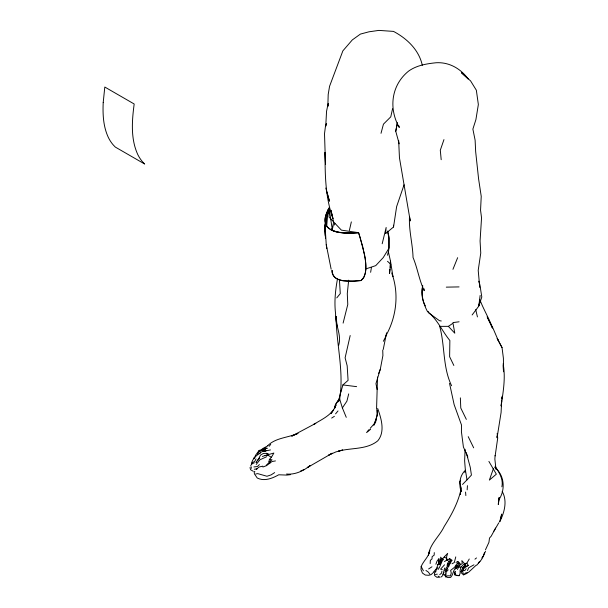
<?xml version="1.0" encoding="UTF-8"?>
<svg xmlns="http://www.w3.org/2000/svg" width="608" height="608" viewBox="0 0 608 608"><rect width="100%" height="100%" fill="white"/><g stroke="black" fill="none" stroke-linecap="round" stroke-linejoin="round"><path stroke-width="0.91" d="M325.029 225.629L326.245 244.621L331.14 269.177M328.229 209.707L329.072 208.134L329.042 217.048L341.369 230.128L358.583 232.682L362.702 246.574L365.134 258.195A66.158 18.004 64.7 0 1 365.879 267.55C365.78 272.179 365.02 277.537 361.068 280.531M346.264 417.331L342.372 407.9L339.652 399.03C344.174 371.435 336.277 343.961 336.057 316.327M377.53 377.006L376.557 409.222M385.457 230.911L385.594 233.616L393.543 226.982L393.566 225.18M251.689 464.231L251.408 464.52C251.644 459.64 256.363 454.982 260.551 452.998M332.044 270.507C332.948 284.05 351.667 281.2 361.015 280.562L363.789 277.385L365.324 273.03M325.067 223.516L325.006 227.415L324.991 225.256M457.383 569.468L459.853 565.03L459.899 563.32L457.801 561.465L456 562.423M444.486 561.602L446.47 560.28L446.705 556.312L447.663 553.386L442.13 559.102L440.861 561.701L438.619 563.312L436.293 568.814L433.884 571.649M434.272 552.604L434.173 555.157L432.106 556.677L432.03 558.896L430.327 560.371L430.175 563.57M459.899 563.32L456.768 563.745L456.388 565.957L455.407 567.53L456.494 567.454L458.234 565.083L457.801 561.465M465.097 449.266L464.626 460.826L465.318 469.536L467.005 479.856L462.528 484.454M442.13 559.102L440.633 557.133L440.739 559.459L438.664 558.957L438.619 563.312L440.086 563.92M478.96 303.954L478.868 305.832L481.81 297.008L479.894 284.795L478.716 281.2M332.029 270.347C331.611 274.003 333.86 277.575 337.227 278.973M480.138 295.427L478.77 306.151L472.12 314.974M465.378 470.25C459.488 475.768 458.728 484.325 461.122 491.629L460.628 486.848L460.378 494.479L460.864 489.987C457.976 502.953 451.379 515.128 444.266 526.361C439.554 536.347 429.871 543.864 428.374 555.256L429.818 550.544C428.8 556.898 423.457 560.834 421.169 566.519L420.994 569.552L422.438 573.063L425.311 575.046L428.807 575.282L431.072 574.621L434.013 571.961M348.673 280.189L347.29 293.596L347.776 304.486L343.11 323.114M467.157 489.85L467.43 485.67M495.11 455.407L494.866 459.116L495.999 469.399M270.271 462.262L270.355 461.084L272.103 459.838L269.412 459.39L269.017 461.457L269.944 463.015L270.271 462.262L269.017 461.457M375.858 419.398L375.668 422.172L370.234 428.26M389.872 269.139L389.523 273.562L390.731 264.199L387.501 261.296M390.009 267.368L390.503 261.174L388.39 251.834M501.881 486.818C503.546 479.18 499.198 472.325 495.072 466.268M385.594 233.616L386.148 227.476L382.189 243.755M501.676 400.908L501.083 412.543L497.07 437.768L496.964 435.936M501.874 399.053L502.17 396.272M501.684 400.649L501.098 405.984C503.15 392.099 505.765 377.766 503.12 363.804M501.881 398.863L502.079 397.085M495.163 455.894L497.701 438.102L497.169 433.382M393.543 226.982L396.629 206.606L404.069 184.786M325.728 124.237L324.512 133.676L325.508 164.532L325.052 152.532M498.978 497.534L498.279 504.465L499.404 497.732L498.636 500.103C505.643 490.177 504.701 475.106 494.661 467.423M335.023 407.276L335.403 404.556L339.37 398.643M337.463 278.981C335.35 290.533 334.134 302.229 335.616 313.956C334.962 324.786 342.046 335.016 338.58 345.625M422.697 285.859C421.215 292.608 421.846 299.911 425.387 305.938M441.91 571.125L441.606 573.078L439.69 574.682M370.637 272.316L371.427 267.444M328.297 103.732L327.841 106.408L328.198 94.46L329.566 86.283L342.859 50.874L352.313 39.915L360.415 34.086L368.98 31.806L378.868 30.4L393.498 31.396C407.01 38.547 418.973 49.902 422.309 65.292M449.502 558.494L451.949 560.242L448.681 561.511L447.86 563.213L449.563 563.973L450.384 561.093L449.502 558.494L447.807 560.302L446.47 560.28M399.198 143.822L395.747 131.26L397.358 122.596M377.15 389.584L375.942 383.625L380.289 369.299L382.911 355.536L382.736 350.132M444.623 568.039L442.814 575.548L441.013 577.068M383.23 349.509L386.582 332.796M422.72 285.783C420.858 294.561 423.335 303.84 427.523 311.638C437.365 319.162 442.054 331.102 449.867 340.503L449.624 356.721L453.849 365.476M332.226 229.026L333.632 222.102L330.95 210.224L332.994 218.629C325.288 197.296 325.022 174.823 325.06 152.464M328.062 103.93L326.549 111.325L325.751 126.137L326.61 123.515M395.747 131.26L397.343 123.515M435.738 571.923L436.202 569.772L437.866 567.614M500.703 518.73L501.714 514.072L499.654 521.93C504.336 512.757 507.642 501.03 502.193 491.424M340.814 391.088L338.474 401.744L339.735 399.198M392.57 108.718L390.777 116.842L383.443 124.154L381.011 133.319M258.871 451.691L259.16 450.422L267.17 448.233L263.75 449.031L258.871 451.691L257.61 454.13M349.364 230.447L351.34 221.882M387.516 255.261L388.808 249.865L388.976 238.26L387.539 231.245M350.185 335.532L345.108 357.823L347.176 365.818L348.072 380.38L342.904 384.925L340.761 392.563M348.703 393.893L346.902 401.166L342.372 407.9M270.355 461.084L266.243 465.378M334.461 408.447L335.456 404.905L339.72 398.202M332.287 229.512L329.072 208.134L327.043 216.828L326.61 225.849M375.79 420.622L377.454 413.79L377.089 409.914L377.089 415.674L373.867 425.205L375.79 420.622L374.589 423.685M455.597 571.3L455.042 573.169L455.491 574.978L459.139 575.692L460.119 573.397L460.112 570.122L461.092 567.006L464.444 563.616L466.822 563.206L469.262 558.995M455.772 556.898L454.305 562.514L452.018 563.776M445.459 573.884L444.782 575.008L445.824 577.022L446.12 572.052L448.202 569.84M444.98 570.54L446.606 567.021M328.624 228.289C322.316 223.068 325.516 213.978 329.072 208.134L326.982 217.292L326.625 226.252M484.546 552.391L483.345 555.887L481.87 557.939M443.962 139.604L440.298 150.206L441.195 159.699M493.438 468.563L489.356 480.115L496.333 474.172L488.9 461.419M451.949 560.242L446.53 569.924M435.89 564.239L436.977 561.214L438.664 558.957M448.932 564.718L447.123 565.151L447.86 563.213L449.426 564.384L447.237 566.42L448.902 566.223M485.465 549.822L488.946 542.29L489.493 538.072L491.18 536.195L495.611 528.086M334.522 408.698L336.042 404.875C332.447 414.945 322.179 419.087 313.819 424.346L315.788 423.32L291.718 436.149L297.859 433.504M378.579 373.555L380.289 369.299M452.945 269.329L457.649 257.678M461.974 570L461.145 572.052L461.829 573.443L463.608 574.856L467.294 573.245M467.484 570.562L468.654 567.758L473.951 564.824M485.496 551.258C483.656 555.362 482.114 560.173 478.329 562.909L479.872 561.465L476.87 565.098M385.502 336.429C396.492 317.346 399.342 293.732 391.712 272.946M256.006 458.88L254.714 461.548L252.472 462.43L251.408 464.52M435.267 571.695L434.5 573.291L434.606 575.525L436.856 577.266L439.972 577.197L438.11 576.156M257.625 460.864L260.475 455.149L263.37 453.431L266.798 453.348L268.523 454.001L266.547 455.65L265.065 455.552L262.39 456.471M328.092 209.973L325.348 217.497L325.447 223.524M329.072 208.134C326.435 213.096 323.684 219.093 325.88 224.724M455.795 565.06L454.738 567.12L450.627 570.403L451.28 573.086L450.353 575.905L447.739 575.791L445.527 576.597L444.912 574.537M383.344 341.293L385.86 336.406M493.947 531.103L498.78 522.819M460.636 480.252L459.815 481.832L461.221 489.204M464.778 472.348L465.606 470.767M455.491 574.978L454.548 574.758L455.149 573.61M461.077 571.619L463.038 567.249L464.535 565.919L465.15 564.315L466.822 563.206L468.327 565.425L464.056 568.237L462.468 570.996L463.608 574.856L465.713 572.911L468.525 572.31L476.292 565.106M331.717 229.201L333.078 226.822M333.99 225.241L334.894 223.66M440.724 563.411L440.542 561.792L438.588 560.819L440.861 561.701L440.207 560.378L440.739 559.459M269.412 459.39L271.381 457.322L273.866 453.044L265.065 455.552M442.905 574.484L443.65 573.238M438.125 569.468C440.77 566.352 440.785 561.936 443.665 559.056M447.572 568.184L444.934 572.348M466.192 568.647L464.968 570.388L462.468 570.996M250.709 465.568L252.138 463.691L254.364 462.848M333.632 410.05L330.752 413.676L332.432 411.631M269.169 446.287L270.704 444.364M336.764 297.882L340.29 293.596L339.408 279.346M256.204 464.436L259.943 459.792L266.54 456.798M335.555 413.873L338.002 410.94M259.16 450.422L255.542 455.286L254.676 457.649L253.924 457.763L254.205 458.774M260.482 451.052L262.451 448.704L267.847 445.824M367.217 431.642L369.026 429.613M455.362 569.096L457.368 566.899M467.005 479.856L471.42 475.106L470.265 467.332L466.313 452.724M263.636 449.776L265.187 448.149L266.821 448.187M267.763 445.672C275.591 437.676 288.093 437.806 297.912 433.352M256.432 462.224L256.021 462.62L257.572 459.998L259.768 458.105M259.403 464.58L257.382 466.534L253.893 466.936M456.502 566.945C453.013 569.445 453.591 574.324 450.695 577.38L448.05 577.6L445.527 576.597M256.226 469.437L259.092 466.982L262.785 466.154M444.547 564.786L440.564 569.172L442.29 569.529M366.548 432.615L370.622 429.233M474.954 559.178L476.505 557.931M463.486 569.172C461.1 566.496 466.997 566.322 468.327 565.425M448.377 326.359L452.99 323.22L454.792 333.207L448.377 326.359L439.69 326.359C445.071 345.876 442.586 367.118 451.6 385.753M274.656 472.598L271.122 474.886L266.965 476.262L257.708 473.617L255.71 474.004M331.664 418.076L334.392 416.313M428.61 568.959L431.961 566.785M459.853 565.03L462.278 563.646L461.829 560.614L465.15 564.315L465.705 566.314L464.535 565.919L463.516 568.488L462.749 567.804M259.897 452.861L262.223 451.622L270.492 449.928M456.388 565.957L458.234 565.083M266.547 455.65L267.778 455.08L271.381 457.322M300.443 471.139L303.818 469.672M263.948 451.539L265.947 450.703L261.63 450.581M262.899 466.997L266.388 465.72L271.996 461.525L275.462 460.917M459.139 575.692L456.395 575.54M447.123 565.151L449.426 564.384M365.53 269.017L375.729 265.635L383.215 257.632L389.12 247.95L388.96 236.512L387.63 231.124M435.374 574.476L437.327 574.172M254.273 469.239L257.123 468.844M452.975 322.59L459.093 321.792M290.472 474.666L286.832 475.084L278.738 474.78C272.247 478.405 264.45 481.62 257.23 478.002L254.418 473.883L254.106 471.489L254.927 471.732M361.046 280.546L354.038 281.116M437.456 564.612L439.888 564.414M458.85 567.15L461.092 567.006M286.528 474.035C295.283 474.871 303.445 470.866 310.186 465.576L307.268 467.643L332.242 453.218L328.662 455.134L335.943 451.904L342.714 450.034L338.527 451.121C351.447 447.632 366.913 449.798 377.796 440.8C385.381 431.566 381.201 418.388 377.674 408.447M353.651 281.132L342.912 280.66M350.983 233.054L358.583 232.682A94.308 25.673 64.7 0 1 360.042 237.257L364.458 254.349M446.295 287.143L459.048 286.908M350.512 233.062C341.878 232.834 329.551 233.176 325.531 223.797M265.422 455.552L267.733 455.643L266.798 453.348M456.904 566.74L458.485 566.93M342.904 384.925L356.638 386.65M441.279 320.986L439.447 320.69L428.921 313.029L428.131 311.456M342.509 280.592L337.577 279.14M438.619 563.312L440.139 564.034M456.661 566.208L457.877 566.686M330.585 229.512C339.234 233.73 349.243 233.077 358.583 232.682C348.072 232.902 334.947 234.817 326.899 226.45M448.681 561.511L450.178 562.225M440.207 560.378L441.134 560.827M250.01 467.552L250.595 469.726L253.11 471.208M444.357 557.186L446.53 558.281L447.807 560.302M425.934 570.456L428.252 572.029L429.848 574.119M461.495 72.724L470.577 80.894L476.345 90.22L478.352 104.523L475.912 119.601L472.88 129.101L475.114 140.174L475.669 151.704L478.587 178.881L481.232 196.376L480.556 210.231L481.544 217.839L480.077 240.958L480.761 253.012L478.207 270.347L479.765 287.447M461.464 72.717L468.19 78.972C460.644 68.598 449.228 62.016 436.187 62.746C426.58 63.726 416.624 65.352 408.591 71.113C391.149 85.204 388.512 108.558 399.274 127.467L398.878 125.818M502.033 347.601L497.222 338.504L502.033 347.601L503.409 358.272L503.53 371.784L503.097 365.522M487.107 316.776L492.997 328.214L498.248 340.434M423.396 570.821L421.169 566.519M466.336 419.383L460.78 408.014L460.362 397.86M468.221 436.65L473.678 447.838M456.494 567.454L456.106 566.648L456.334 568.237M487.867 318.394L492.45 328.077C489.106 318.356 483.535 309.411 479.948 299.911M467.833 457.049L463.395 446.956L461.426 431.779L461.502 425.022L454.146 404.647L449.517 383.336M392.289 274.831L392.958 276.572L390.503 261.174M250.99 466.587L251.469 468.297M325.804 188.054L329.452 201.195L326.975 192.25M475.722 309.632L477.44 316.912M265.187 448.149L265.772 450.885M326.245 244.621L326.808 248.512M336.178 316.365L337.09 326.686M465.576 492.054L465.857 495.558M454.32 571.756L454.548 574.758M325.394 236.284L325.538 238.222L325.25 234.148M325.12 231.739L325.029 227.749L325.364 236.064L325.136 232.013M424.103 288.846L424.202 290.67C419.125 280.022 417.582 268.333 413.045 257.503C412.68 243.702 408.72 230.371 409.496 216.486L410.24 220.932L399.456 157.822L398.65 140.395M325.06 229.877L325.227 233.905M325.029 224.656L325.06 226.845M364.466 254.364A68.453 18.643 64.7 0 1 365.302 272.977M103.208 102.562C102.668 114.289 103.238 126.517 108.285 137.317A81.806 47.234 -60 0 0 113.27 144.955L115.3 147.068L144.666 164.023L142.637 161.91A81.806 47.234 -60 0 1 137.651 154.272C130.545 138.548 131.974 120.635 134.178 103.991L104.804 87.035L103.208 102.562"/></g></svg>
